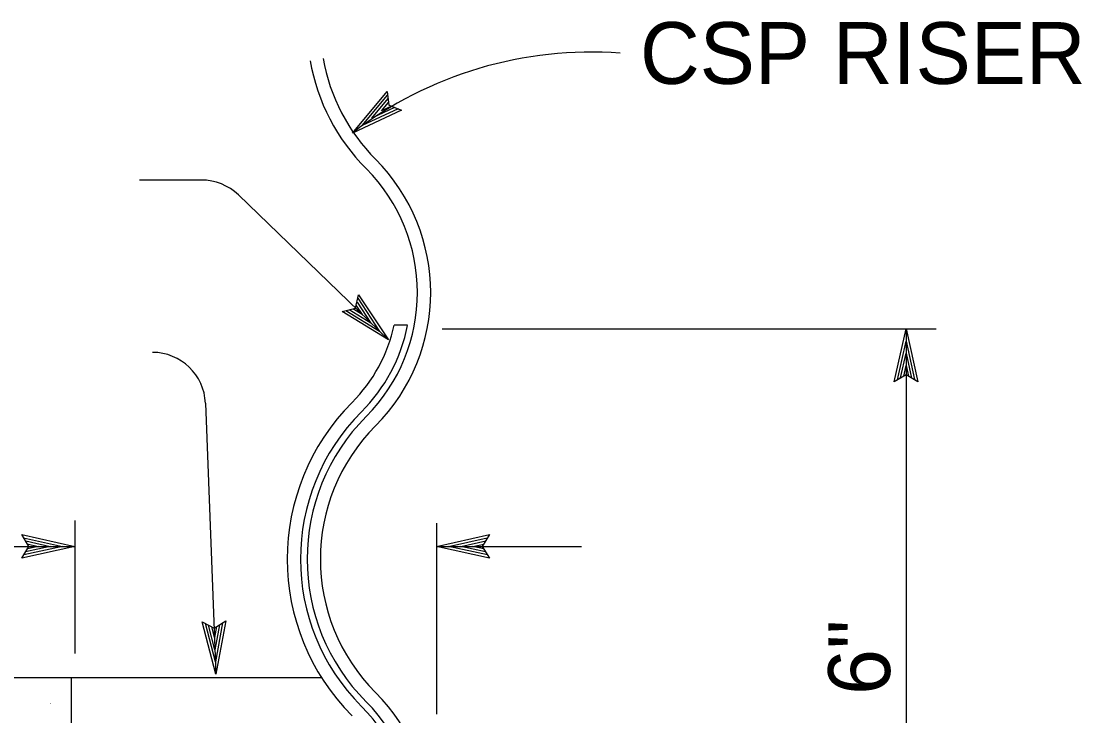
# Model space of a CAD drawing. Extents: x -894 to 866, y -472 to 714.
# Drawn here: x 47.9 to 168, y 27.6 to 106.3 of the extents above; entities that cross this region are included whole.
import ezdxf

# ---------------------------------------------------------------- set-up
doc = ezdxf.new("R2010")
doc.units = 0
for name, color, linetype in [('56 Stage 3 Anno', 7, 'Continuous'), ('57 Undefined', 7, 'Continuous'), ('59 Sndwall Anno', 7, 'Continuous'), ('60 Nongeo Data', 7, 'Continuous')]:
    doc.layers.add(name, color=color, linetype=linetype)

msp = doc.modelspace()

# ---------------------------------------------------------------- linework, layer by layer
at = {"layer": '56 Stage 3 Anno'}
for p, q in [((85.37, 93.66), (89.32, 98.37)), ((85.37, 93.66), (89.32, 98.37)), ((86.47, 94.51), (89.35, 97.94)), ((86.47, 94.51), (89.35, 97.94)), ((87.56, 95.34), (89.42, 97.56)), ((87.56, 95.34), (89.42, 97.56)), ((89.32, 98.37), (89.32, 98.37)), ((89.32, 98.37), (89.49, 96.83)), ((89.32, 98.37), (89.32, 98.37)), ((89.32, 98.37), (89.49, 96.83)), ((90.94, 96.25), (85.37, 93.66)), ((90.94, 96.25), (85.37, 93.66)), ((90.56, 96.4), (86.46, 94.5)), ((90.56, 96.4), (86.46, 94.5)), ((90.15, 96.54), (87.56, 95.34)), ((90.15, 96.54), (87.56, 95.34)), ((88.66, 96.18), (89.45, 97.13)), ((88.66, 96.18), (89.45, 97.13)), ((89.8, 96.71), (88.66, 96.18)), ((89.8, 96.71), (88.66, 96.18)), ((89.49, 96.83), (90.94, 96.25)), ((89.49, 96.83), (90.94, 96.25)), ((90.94, 96.25), (90.94, 96.25)), ((90.94, 96.25), (90.94, 96.25)), ((85.37, 93.66), (85.37, 93.66)), ((85.37, 93.66), (85.37, 93.66)), ((61.25, 88.34), (68.28, 88.34)), ((72.45, 86.65), (89.44, 70.21)), ((85.7, 73.82), (86.06, 75.34)), ((85.7, 73.82), (86.06, 75.34)), ((85.89, 74.51), (87.45, 72.13)), ((85.89, 74.51), (87.45, 72.13)), ((85.97, 74.94), (88.45, 71.17)), ((85.97, 74.94), (88.45, 71.17)), ((86.06, 75.34), (86.06, 75.34)), ((86.06, 75.34), (89.44, 70.21)), ((86.06, 75.34), (86.06, 75.34)), ((86.06, 75.34), (89.44, 70.21)), ((84.2, 73.42), (85.7, 73.82)), ((84.2, 73.42), (85.7, 73.82)), ((89.44, 70.21), (84.2, 73.42)), ((84.2, 73.42), (84.2, 73.42)), ((89.44, 70.21), (84.2, 73.42)), ((84.2, 73.42), (84.2, 73.42)), ((88.44, 71.17), (84.62, 73.52)), ((88.44, 71.17), (84.62, 73.52)), ((87.45, 72.13), (84.99, 73.64)), ((87.45, 72.13), (84.99, 73.64)), ((86.46, 73.09), (85.41, 73.74)), ((86.46, 73.09), (85.41, 73.74)), ((85.77, 74.14), (86.46, 73.09)), ((85.77, 74.14), (86.46, 73.09)), ((95.53, 71.47), (151.45, 71.47)), ((146.72, 65.47), (148.06, 71.47)), ((148.06, 71.47), (148.06, 71.47)), ((148.06, 71.47), (149.39, 65.47)), ((148.06, 71.47), (148.06, 13.52)), ((89.44, 70.21), (89.44, 70.21)), ((89.44, 70.21), (89.44, 70.21)), ((147.08, 65.69), (148.06, 70.09)), ((148.07, 70.08), (149.03, 65.71)), ((147.44, 65.92), (148.06, 68.71)), ((148.06, 68.71), (148.69, 65.89)), ((147.79, 66.1), (148.06, 67.33)), ((148.06, 67.33), (148.33, 66.12)), ((148.06, 66.27), (146.72, 65.47)), ((149.39, 65.47), (148.06, 66.27)), ((146.72, 65.47), (146.72, 65.47)), ((149.39, 65.47), (149.39, 65.47)), ((68.72, 63.03), (69.91, 32.34)), ((53.92, 49.73), (53.92, 34.67)), ((94.87, 49.45), (94.87, 27.81)), ((48.72, 46.82), (47.92, 48.16)), ((47.92, 48.16), (47.92, 48.16)), ((47.92, 48.16), (53.92, 46.82)), ((94.87, 46.82), (100.87, 48.15)), ((100.87, 48.15), (100.07, 46.82)), ((100.87, 48.15), (100.87, 48.15)), ((48.14, 47.8), (52.55, 46.82)), ((48.38, 47.44), (51.16, 46.82)), ((48.55, 47.1), (49.78, 46.82)), ((96.26, 46.82), (100.64, 47.79)), ((97.64, 46.82), (100.46, 47.44)), ((99.02, 46.82), (100.23, 47.08)), ((32.87, 46.82), (53.92, 46.82)), ((53.92, 46.82), (47.92, 45.49)), ((47.92, 45.49), (48.72, 46.82)), ((52.53, 46.82), (48.16, 45.85)), ((51.16, 46.82), (48.34, 46.2)), ((49.78, 46.82), (48.57, 46.55)), ((53.92, 46.82), (53.92, 46.82)), ((100.87, 45.48), (94.87, 46.82)), ((94.87, 46.82), (94.87, 46.82)), ((94.87, 46.82), (111.3, 46.82)), ((100.66, 45.84), (96.25, 46.82)), ((100.42, 46.19), (97.64, 46.82)), ((100.25, 46.54), (99.02, 46.82)), ((100.07, 46.82), (100.87, 45.48)), ((47.92, 45.49), (47.92, 45.49)), ((100.87, 45.48), (100.87, 45.48)), ((69.91, 32.34), (68.35, 38.28)), ((68.35, 38.28), (68.35, 38.28)), ((68.35, 38.28), (69.71, 37.53)), ((69.85, 33.73), (68.72, 38.06)), ((69.8, 35.1), (69.07, 37.9)), ((69.75, 36.48), (69.44, 37.68)), ((69.71, 37.53), (71.02, 38.39)), ((69.98, 37.72), (69.75, 36.48)), ((70.32, 37.91), (69.8, 35.1)), ((70.67, 38.16), (69.86, 33.72)), ((71.02, 38.39), (69.91, 32.34)), ((71.02, 38.39), (71.02, 38.39)), ((69.91, 32.34), (69.91, 32.34))]:
    msp.add_line(p, q, dxfattribs=at)
for centre, radius, start, end in [((112.4, 58.43), 44.41, 85.7538, 127.5002), ((68.28, 82.33), 6, 45.9384, 90), ((62.73, 62.8), 6, 2.2141, 90)]:
    msp.add_arc(centre, radius, start, end, dxfattribs=at)
at = {"layer": '60 Nongeo Data'}
for p, q in [((91.62, 71.9), (90.09, 71.9)), ((-1.57, 31.96), (53.51, 31.96)), ((53.51, 31.96), (53.51, -4.04)), ((53.51, 31.96), (81.86, 31.96)), ((87.96, 30.28), (87.96, 30.28))]:
    msp.add_line(p, q, dxfattribs=at)
for centre, radius, start, end in [((103.13, 105.79), 21.39, 189.8887, 224.9255), ((103.13, 105.79), 22.89, 189.8887, 224.9255), ((72.84, 75.58), 21.39, 315.0766, 44.927), ((72.84, 75.58), 19.89, 315.0766, 44.927), ((72.84, 75.58), 17.64, 315.077, 347.9663), ((72.84, 75.58), 19.14, 315.0765, 348.7918), ((103.13, 45.37), 25.14, 135.0781, 224.9255), ((103.13, 45.37), 23.64, 135.0781, 224.9255), ((103.13, 45.37), 22.89, 135.0781, 224.9255), ((103.13, 45.37), 21.39, 135.0781, 224.9255), ((72.84, 15.16), 21.39, 315.0766, 44.927), ((72.84, 15.16), 19.89, 315.0766, 44.927), ((72.84, 15.16), 19.14, 315.0766, 44.927)]:
    msp.add_arc(centre, radius, start, end, dxfattribs=at)

# ---------------------------------------------------------------- texts
at = {"layer": '57 Undefined'}
msp.add_text('CSP RISER', height=7, dxfattribs=at).set_placement((117.93, 99.23))
msp.add_text('6"', height=7, rotation=90, dxfattribs=at).set_placement((146.24, 29.98))
at = {"layer": '59 Sndwall Anno'}
msp.add_text('.', height=0.6, dxfattribs=at).set_placement((51.09, 28.94))

doc.saveas('drawing.dxf')
